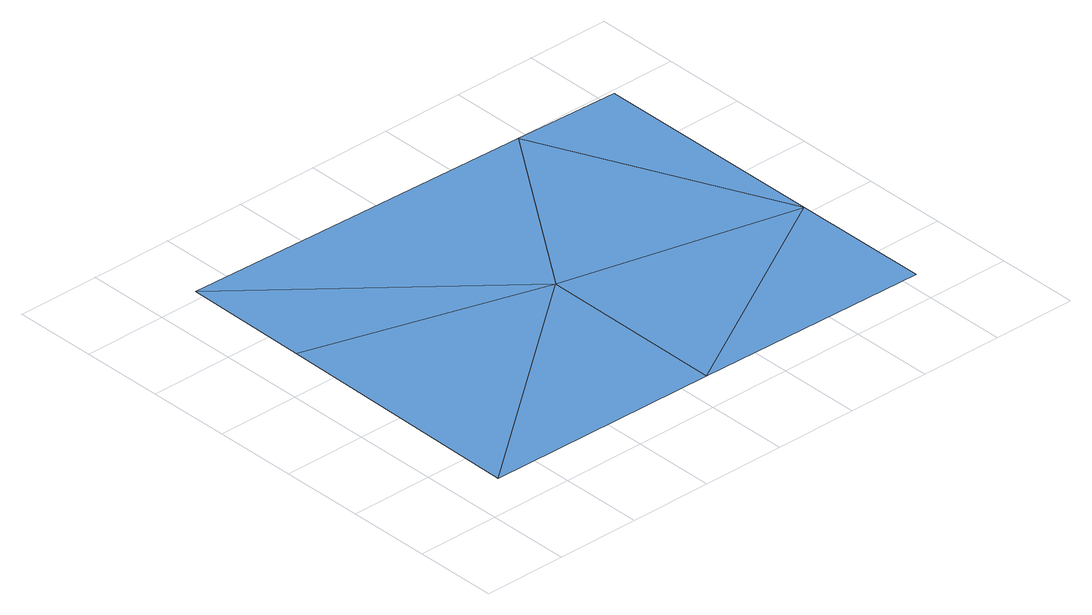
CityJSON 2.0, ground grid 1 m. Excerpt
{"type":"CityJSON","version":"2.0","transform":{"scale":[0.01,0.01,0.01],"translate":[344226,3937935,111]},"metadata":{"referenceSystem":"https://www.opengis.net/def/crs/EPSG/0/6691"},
"CityObjects":{
"waterbody1":{"type":"WaterBody","attributes":{"name":"5","class":"1140","function":"1","WaterBodyRiverFloodingRiskAttribute.description":"3","WaterBodyRiverFloodingRiskAttribute.rankOrg":"1","WaterBodyRiverFloodingRiskAttribute.adminType":"2","WaterBodyRiverFloodingRiskAttribute.scale":"L2"},"geometry":[{"type":"MultiSurface","lod":"1","boundaries":[[[0,1,2]],[[3,4,5]],[[3,0,4]],[[1,0,3]],[[3,5,6]],[[0,7,4]],[[8,1,3]],[[6,8,3]]]}]}
},
"vertices":[
[613,204,22],[327,38,25],[610,33,25],[331,269,23],[488,497,19],[52,505,23],[49,351,24],[618,495,17],[44,42,24]
]}
